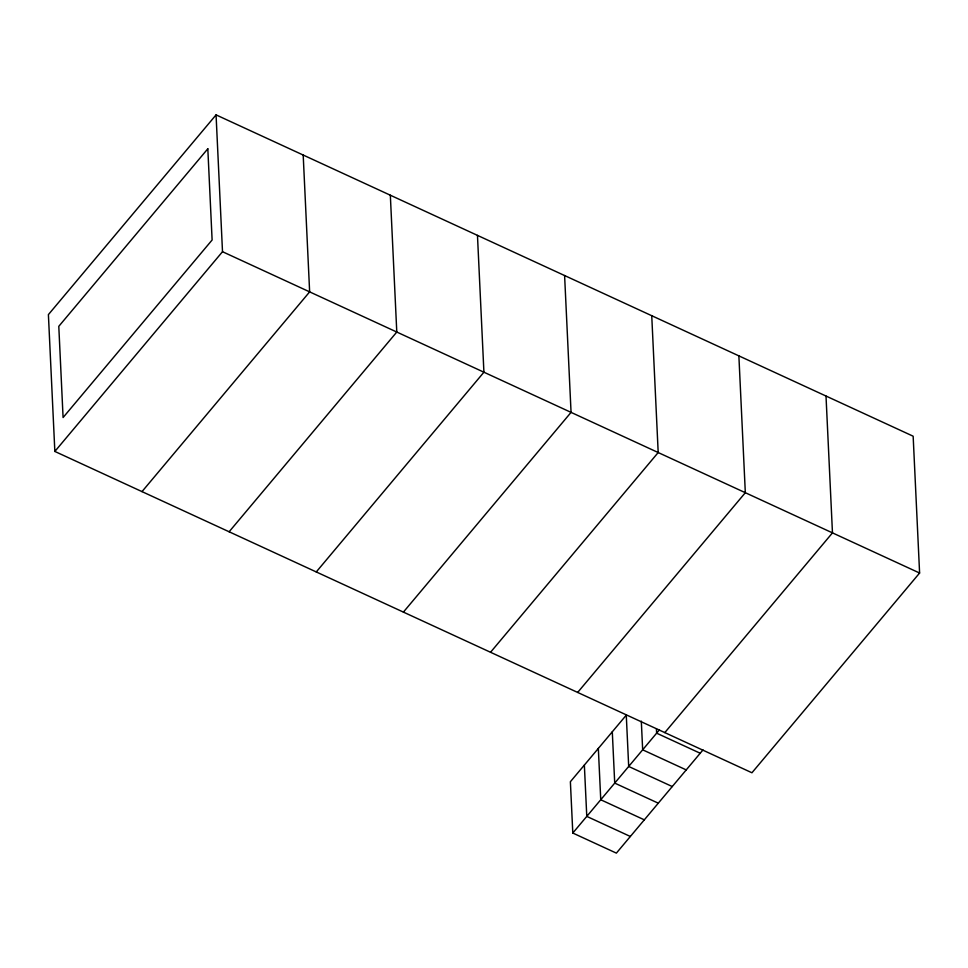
<?xml version="1.0" encoding="UTF-8"?>
<svg xmlns="http://www.w3.org/2000/svg" width="968" height="968" viewBox="0 0 968 968"><rect width="100%" height="100%" fill="white"/><g stroke="black" fill="none" stroke-linecap="round" stroke-linejoin="round"><path stroke-width="1.45" d="M216.058 114.877L48.4 314.612L54.849 451.439L751.942 772.766L919.6 573.032L913.151 436.205L216.058 114.877L222.507 251.704L54.849 451.439M141.993 491.611L309.639 291.876L303.19 155.049M229.126 531.771L396.783 332.036L390.334 195.209M316.258 571.943L483.915 372.208L477.466 235.381M403.402 612.103L571.059 412.368L564.598 275.541M490.534 652.275L658.192 452.54L651.742 315.713M577.666 692.435L745.324 492.7L738.874 355.873M702.998 749.922L616.374 853.123L572.802 833.037L659.426 729.848M664.81 732.607L832.468 532.872L826.006 396.045M222.507 251.704L919.6 573.032M700.203 753.249L656.631 733.175L656.425 728.638M686.227 769.899L642.667 749.813L641.312 721.136M672.264 786.548L628.692 766.462L626.272 715.146L570.382 781.72L572.802 833.037M658.288 803.186L614.716 783.1L612.296 731.796M644.313 819.835L600.753 799.75L598.333 748.433M630.35 836.473L586.777 816.387L584.357 765.083M207.817 148.782L58.794 326.325L63.089 417.535L212.113 240.003L207.817 148.782"/></g></svg>
